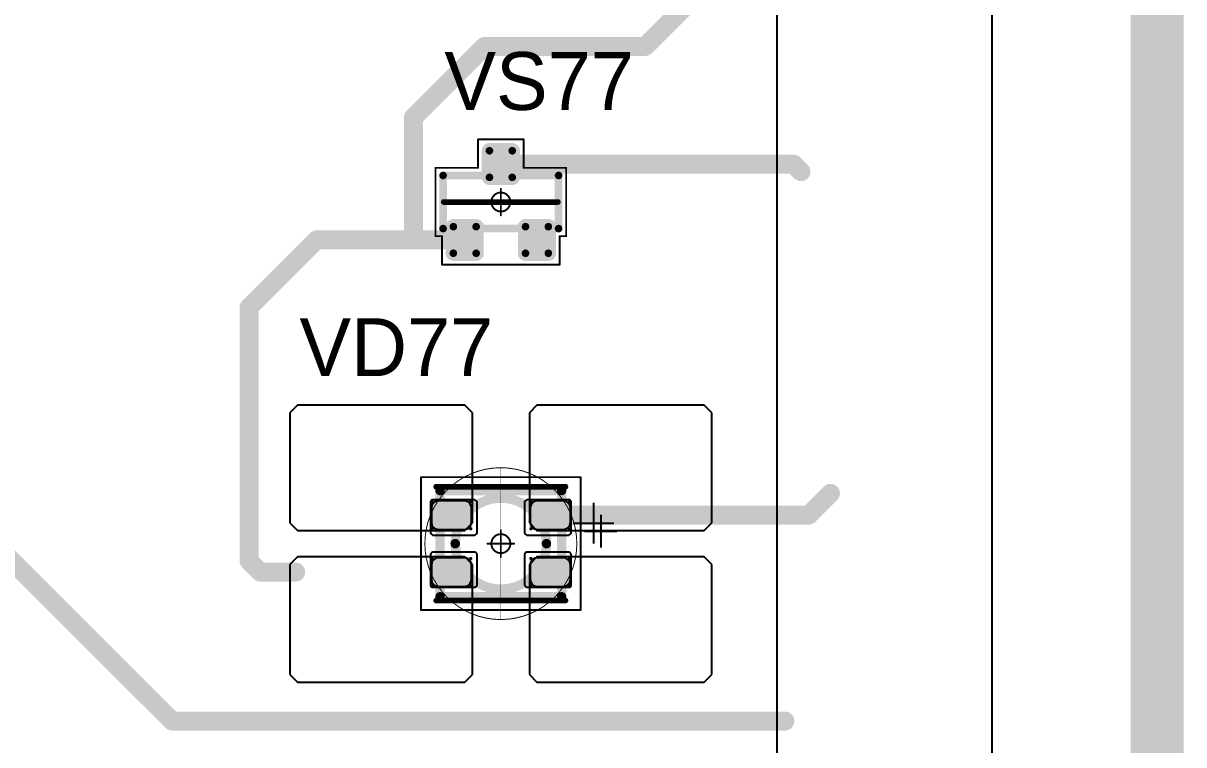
# Model space of a CAD drawing. Header units: millimetres. Extents: x 0 to 400, y 0 to 511.
# Drawn here: x 207.43 to 237.97, y 216.2 to 235.21 of the extents above; entities that cross this region are included whole.
import ezdxf

# ---------------------------------------------------------------- set-up
doc = ezdxf.new("R2010")
doc.units = ezdxf.units.MM
for name, color, linetype in [('Mechanical13', 56, 'Continuous'), ('Mechanical15', 56, 'Continuous'), ('Mechanical2', 216, 'Continuous'), ('TopLayer', 1, 'Continuous'), ('TopOverlay', 2, 'Continuous'), ('TopPaste', 8, 'Continuous'), ('TopSolder', 216, 'Continuous')]:
    doc.layers.add(name, color=color, linetype=linetype)

# ---------------------------------------------------------------- blocks, each defined once
blk = doc.blocks.new('SOT23_520')
at = {"layer": 'Mechanical13', "const_width": 0.2}
for points in [[(-0.7, 1.52), (0.7, 1.52)], [(-0.7, 1.52), (-0.7, -1.52)], [(0.7, 1.52), (0.7, -1.52)], [(-0.7, -1.52), (0.7, -1.52)]]:
    blk.add_lwpolyline(points, dxfattribs=at)
at = {"layer": 'Mechanical13', "const_width": 0.1}
for points in [[(-0.75, 1.52, 1), (-0.65, 1.52, 1)], [(-0.75, 1.52, 1), (-0.65, 1.52, 1)], [(0.65, 1.52, 1), (0.75, 1.52, 1)], [(0.65, 1.52, 1), (0.75, 1.52, 1)], [(-0.75, -1.52, 1), (-0.65, -1.52, 1)], [(-0.75, -1.52, 1), (-0.65, -1.52, 1)], [(0.65, -1.52, 1), (0.75, -1.52, 1)], [(0.65, -1.52, 1), (0.75, -1.52, 1)]]:
    blk.add_lwpolyline(points, format="xyb", close=True, dxfattribs=at)
at = {"layer": 'Mechanical15', "const_width": 0.05}
for points in [[(-1.65, 1.55), (-1.65, -1.55)], [(-1.65, 1.55), (-0.9, 1.55)], [(-0.9, 1.72), (-0.9, 1.55)], [(-0.9, 1.72), (0.9, 1.72)], [(0.9, 1.72), (0.9, 0.6)], [(0.9, 0.6), (1.65, 0.6)], [(1.65, 0.6), (1.65, -0.6)], [(0, 0.35), (0, -0.35)], [(-0.35, 0), (0.35, 0)], [(0.9, -0.6), (1.65, -0.6)], [(0.9, -0.6), (0.9, -1.72)], [(-1.65, -1.55), (-0.9, -1.55)], [(-0.9, -1.55), (-0.9, -1.72)], [(-0.9, -1.72), (0.9, -1.72)]]:
    blk.add_lwpolyline(points, dxfattribs=at)
at = {"layer": 'Mechanical15'}
for points, const_width in [([(-1.662, 1.55, 1), (-1.637, 1.55, 1)], 0.025), ([(-1.662, 1.55, 1), (-1.637, 1.55, 1)], 0.025), ([(-0.913, 1.72, 1), (-0.888, 1.72, 1)], 0.025), ([(-0.913, 1.72, 1), (-0.888, 1.72, 1)], 0.025), ([(-0.913, 1.55, 1), (-0.888, 1.55, 1)], 0.025), ([(-0.913, 1.55, 1), (-0.888, 1.55, 1)], 0.025), ([(0.888, 1.72, 1), (0.913, 1.72, 1)], 0.025), ([(0.888, 1.72, 1), (0.913, 1.72, 1)], 0.025), ([(0.888, 0.6, 1), (0.913, 0.6, 1)], 0.025), ([(0.888, 0.6, 1), (0.913, 0.6, 1)], 0.025), ([(1.637, 0.6, 1), (1.662, 0.6, 1)], 0.025), ([(1.637, 0.6, 1), (1.662, 0.6, 1)], 0.025), ([(-0.012, 0.35, 1), (0.012, 0.35, 1)], 0.025), ([(-0.362, 0, 1), (-0.337, 0, 1)], 0.025), ([(0.25, 0, 1), (-0.25, 0, 1)], 0.05), ([(-0.262, 0, 1), (-0.238, 0, 1)], 0.025), ([(0.238, 0, 1), (0.262, 0, 1)], 0.025), ([(0.337, 0, 1), (0.362, 0, 1)], 0.025), ([(-0.012, -0.35, 1), (0.012, -0.35, 1)], 0.025), ([(0.888, -0.6, 1), (0.913, -0.6, 1)], 0.025), ([(0.888, -0.6, 1), (0.913, -0.6, 1)], 0.025), ([(1.637, -0.6, 1), (1.662, -0.6, 1)], 0.025), ([(1.637, -0.6, 1), (1.662, -0.6, 1)], 0.025), ([(-1.662, -1.55, 1), (-1.637, -1.55, 1)], 0.025), ([(-1.662, -1.55, 1), (-1.637, -1.55, 1)], 0.025), ([(-0.913, -1.55, 1), (-0.888, -1.55, 1)], 0.025), ([(-0.913, -1.55, 1), (-0.888, -1.55, 1)], 0.025), ([(-0.913, -1.72, 1), (-0.888, -1.72, 1)], 0.025), ([(-0.913, -1.72, 1), (-0.888, -1.72, 1)], 0.025), ([(0.888, -1.72, 1), (0.913, -1.72, 1)], 0.025), ([(0.888, -1.72, 1), (0.913, -1.72, 1)], 0.025)]:
    blk.add_lwpolyline(points, format="xyb", close=True, dxfattribs=dict(at, const_width=const_width))
at = {"layer": 'TopLayer', "const_width": 0.1}
for points in [[(-1.4, 1.25, 1), (-1.3, 1.25, 1)], [(-0.7, 1.25, 1), (-0.6, 1.25, 1)], [(-1.4, 0.65, 1), (-1.3, 0.65, 1)], [(-0.7, 0.65, 1), (-0.6, 0.65, 1)], [(0.6, 0.3, 1), (0.7, 0.3, 1)], [(1.3, 0.3, 1), (1.4, 0.3, 1)], [(0.6, -0.3, 1), (0.7, -0.3, 1)], [(1.3, -0.3, 1), (1.4, -0.3, 1)], [(-1.4, -0.65, 1), (-1.3, -0.65, 1)], [(-0.7, -0.65, 1), (-0.6, -0.65, 1)], [(-1.4, -1.25, 1), (-1.3, -1.25, 1)], [(-0.7, -1.25, 1), (-0.6, -1.25, 1)]]:
    blk.add_lwpolyline(points, format="xyb", close=True, dxfattribs=at)
at = {"layer": 'TopLayer'}
for points in [[(-1.45, 1.25), (-1.45, 0.65), (-0.55, 1.25), (-0.55, 0.65)], [(-1.35, 1.35), (-1.35, 0.55), (-0.65, 1.35), (-0.65, 0.55)], [(0.65, 0.4), (0.65, -0.4), (1.35, 0.4), (1.35, -0.4)], [(0.55, 0.3), (0.55, -0.3), (1.45, 0.3), (1.45, -0.3)], [(-1.35, -0.55), (-1.35, -1.35), (-0.65, -0.55), (-0.65, -1.35)], [(-1.45, -0.65), (-1.45, -1.25), (-0.55, -0.65), (-0.55, -1.25)]]:
    blk.add_solid(points, dxfattribs=at)
at = {"layer": 'TopOverlay', "const_width": 0.15}
blk.add_lwpolyline([(0, 1.5), (0, -1.5)], dxfattribs=at)
at = {"layer": 'TopOverlay', "const_width": 0.075}
for points in [[(-0.038, 1.5, 1), (0.038, 1.5, 1)], [(-0.038, -1.5, 1), (0.038, -1.5, 1)]]:
    blk.add_lwpolyline(points, format="xyb", close=True, dxfattribs=at)
at = {"layer": 'TopPaste', "const_width": 0.075}
for points in [[(-1.387, 1.25, 1), (-1.313, 1.25, 1)], [(-0.687, 1.25, 1), (-0.613, 1.25, 1)], [(-1.387, 0.65, 1), (-1.313, 0.65, 1)], [(-0.687, 0.65, 1), (-0.613, 0.65, 1)], [(0.613, 0.3, 1), (0.687, 0.3, 1)], [(1.313, 0.3, 1), (1.387, 0.3, 1)], [(0.613, -0.3, 1), (0.687, -0.3, 1)], [(1.313, -0.3, 1), (1.387, -0.3, 1)], [(-1.387, -0.65, 1), (-1.313, -0.65, 1)], [(-0.687, -0.65, 1), (-0.613, -0.65, 1)], [(-1.387, -1.25, 1), (-1.313, -1.25, 1)], [(-0.687, -1.25, 1), (-0.613, -1.25, 1)]]:
    blk.add_lwpolyline(points, format="xyb", close=True, dxfattribs=at)
at = {"layer": 'TopPaste'}
for points in [[(-1.425, 1.25), (-1.425, 0.65), (-0.575, 1.25), (-0.575, 0.65)], [(-1.35, 1.325), (-1.35, 0.575), (-0.65, 1.325), (-0.65, 0.575)], [(0.65, 0.375), (0.65, -0.375), (1.35, 0.375), (1.35, -0.375)], [(0.575, 0.3), (0.575, -0.3), (1.425, 0.3), (1.425, -0.3)], [(-1.35, -0.575), (-1.35, -1.325), (-0.65, -0.575), (-0.65, -1.325)], [(-1.425, -0.65), (-1.425, -1.25), (-0.575, -0.65), (-0.575, -1.25)]]:
    blk.add_solid(points, dxfattribs=at)
at = {"layer": 'TopSolder', "const_width": 0.202}
for points in [[(-1.451, 1.25, 1), (-1.249, 1.25, 1)], [(-0.751, 1.25, 1), (-0.549, 1.25, 1)], [(-1.451, 0.65, 1), (-1.249, 0.65, 1)], [(-0.751, 0.65, 1), (-0.549, 0.65, 1)], [(0.549, 0.3, 1), (0.751, 0.3, 1)], [(1.249, 0.3, 1), (1.451, 0.3, 1)], [(0.549, -0.3, 1), (0.751, -0.3, 1)], [(1.249, -0.3, 1), (1.451, -0.3, 1)], [(-1.451, -0.65, 1), (-1.249, -0.65, 1)], [(-0.751, -0.65, 1), (-0.549, -0.65, 1)], [(-1.451, -1.25, 1), (-1.249, -1.25, 1)], [(-0.751, -1.25, 1), (-0.549, -1.25, 1)]]:
    blk.add_lwpolyline(points, format="xyb", close=True, dxfattribs=at)
at = {"layer": 'TopSolder'}
for points in [[(-1.552, 1.25), (-1.552, 0.65), (-0.448, 1.25), (-0.448, 0.65)], [(-1.35, 1.452), (-1.35, 0.448), (-0.65, 1.452), (-0.65, 0.448)], [(0.65, 0.502), (0.65, -0.502), (1.35, 0.502), (1.35, -0.502)], [(0.448, 0.3), (0.448, -0.3), (1.552, 0.3), (1.552, -0.3)], [(-1.35, -0.448), (-1.35, -1.452), (-0.65, -0.448), (-0.65, -1.452)], [(-1.552, -0.65), (-1.552, -1.25), (-0.448, -0.65), (-0.448, -1.25)]]:
    blk.add_solid(points, dxfattribs=at)
blk = doc.blocks.new('E65F_724')
at = {"layer": 'Mechanical13'}
for p, q in [((2.441, 1.071), (2.441, 0)), ((1.905, 0.536), (2.976, 0.536))]:
    blk.add_line(p, q, dxfattribs=at)
at = {"layer": 'Mechanical13', "const_width": 0.25}
for points in [[(-1.6, -1.4), (-1.6, 1.4)], [(-1.6, 1.4), (1.6, 1.4)], [(1.6, -1.4), (1.6, 1.4)], [(-1.6, -1.4), (1.6, -1.4)]]:
    blk.add_lwpolyline(points, dxfattribs=at)
at = {"layer": 'Mechanical13'}
for points, const_width in [([(-1.663, 1.4, 1), (-1.538, 1.4, 1)], 0.125), ([(-1.663, 1.4, 1), (-1.538, 1.4, 1)], 0.125), ([(1.2, 0, 1), (-1.2, 0, 1)], 0.25), ([(1.537, 1.4, 1), (1.662, 1.4, 1)], 0.125), ([(1.537, 1.4, 1), (1.662, 1.4, 1)], 0.125), ([(-1.263, 0, 1), (-1.138, 0, 1)], 0.125), ([(1.137, 0, 1), (1.262, 0, 1)], 0.125), ([(-1.663, -1.4, 1), (-1.538, -1.4, 1)], 0.125), ([(-1.663, -1.4, 1), (-1.538, -1.4, 1)], 0.125), ([(1.537, -1.4, 1), (1.662, -1.4, 1)], 0.125), ([(1.537, -1.4, 1), (1.662, -1.4, 1)], 0.125)]:
    blk.add_lwpolyline(points, format="xyb", close=True, dxfattribs=dict(at, const_width=const_width))
at = {"layer": 'Mechanical15', "const_width": 0.05}
for points in [[(-2.1, 1.75), (2.1, 1.75)], [(-2.1, -1.75), (-2.1, 1.75)], [(2.1, -1.75), (2.1, 1.75)], [(0, -0.35), (0, 0.35)], [(0, -0.35), (0, 0.35)], [(-0.35, 0), (0.35, 0)], [(-0.35, 0), (0.35, 0)], [(-2.1, -1.75), (2.1, -1.75)]]:
    blk.add_lwpolyline(points, dxfattribs=at)
at = {"layer": 'Mechanical15'}
for points, const_width in [([(-2.113, 1.75, 1), (-2.088, 1.75, 1)], 0.025), ([(-2.113, 1.75, 1), (-2.088, 1.75, 1)], 0.025), ([(2.087, 1.75, 1), (2.112, 1.75, 1)], 0.025), ([(2.087, 1.75, 1), (2.112, 1.75, 1)], 0.025), ([(-0.013, 0.35, 1), (0.012, 0.35, 1)], 0.025), ([(-0.013, 0.35, 1), (0.012, 0.35, 1)], 0.025), ([(-0.363, 0, 1), (-0.338, 0, 1)], 0.025), ([(-0.363, 0, 1), (-0.338, 0, 1)], 0.025), ([(0.25, 0, 1), (-0.25, 0, 1)], 0.05), ([(0.25, 0, 1), (-0.25, 0, 1)], 0.05), ([(-0.263, 0, 1), (-0.238, 0, 1)], 0.025), ([(-0.263, 0, 1), (-0.238, 0, 1)], 0.025), ([(0.237, 0, 1), (0.262, 0, 1)], 0.025), ([(0.237, 0, 1), (0.262, 0, 1)], 0.025), ([(0.337, 0, 1), (0.362, 0, 1)], 0.025), ([(0.337, 0, 1), (0.362, 0, 1)], 0.025), ([(-0.013, -0.35, 1), (0.012, -0.35, 1)], 0.025), ([(-0.013, -0.35, 1), (0.012, -0.35, 1)], 0.025), ([(-2.113, -1.75, 1), (-2.088, -1.75, 1)], 0.025), ([(-2.113, -1.75, 1), (-2.088, -1.75, 1)], 0.025), ([(2.087, -1.75, 1), (2.112, -1.75, 1)], 0.025), ([(2.087, -1.75, 1), (2.112, -1.75, 1)], 0.025)]:
    blk.add_lwpolyline(points, format="xyb", close=True, dxfattribs=dict(at, const_width=const_width))
at = {"layer": 'TopLayer'}
for p, q in [((-5.35, 3.65), (-5.55, 3.45)), ((-5.55, 3.45), (-5.55, 3.45)), ((-5.55, 3.45), (-5.55, 0.55)), ((-0.95, 3.65), (-5.35, 3.65)), ((-5.35, 3.65), (-5.35, 3.65)), ((-0.75, 3.45), (-0.95, 3.65)), ((-0.75, 0.55), (-0.75, 3.45)), ((0.95, 3.65), (0.75, 3.45)), ((0.75, 3.45), (0.75, 3.45)), ((0.75, 3.45), (0.75, 0.55)), ((5.35, 3.65), (0.95, 3.65)), ((0.95, 3.65), (0.95, 3.65)), ((5.55, 3.45), (5.35, 3.65)), ((5.55, 0.55), (5.55, 3.45)), ((-5.55, 0.55), (-5.35, 0.35)), ((-5.35, 0.35), (-0.95, 0.35)), ((-0.95, 0.35), (-0.75, 0.55)), ((0.75, 0.55), (0.95, 0.35)), ((0.95, 0.35), (5.35, 0.35)), ((5.35, 0.35), (5.55, 0.55)), ((-5.35, -0.35), (-5.55, -0.55)), ((-5.55, -0.55), (-5.55, -0.55)), ((-5.55, -0.55), (-5.55, -3.45)), ((-0.95, -0.35), (-5.35, -0.35)), ((-5.35, -0.35), (-5.35, -0.35)), ((-0.75, -0.55), (-0.95, -0.35)), ((-0.75, -3.45), (-0.75, -0.55)), ((0.95, -0.35), (0.75, -0.55)), ((0.75, -0.55), (0.75, -0.55)), ((0.75, -0.55), (0.75, -3.45)), ((5.35, -0.35), (0.95, -0.35)), ((0.95, -0.35), (0.95, -0.35)), ((5.55, -0.55), (5.35, -0.35)), ((5.55, -3.45), (5.55, -0.55)), ((-5.55, -3.45), (-5.35, -3.65)), ((-5.35, -3.65), (-0.95, -3.65)), ((-0.95, -3.65), (-0.75, -3.45)), ((0.75, -3.45), (0.95, -3.65)), ((0.95, -3.65), (5.35, -3.65)), ((5.35, -3.65), (5.55, -3.45))]:
    blk.add_line(p, q, dxfattribs=at)
at = {"layer": 'TopLayer', "const_width": 0.04}
for points in [[(-1.83, 1.11, 1), (-1.79, 1.11, 1)], [(-0.81, 1.11, 1), (-0.77, 1.11, 1)], [(0.77, 1.11, 1), (0.81, 1.11, 1)], [(1.79, 1.11, 1), (1.83, 1.11, 1)], [(-1.83, 0.39, 1), (-1.79, 0.39, 1)], [(-0.81, 0.39, 1), (-0.77, 0.39, 1)], [(0.77, 0.39, 1), (0.81, 0.39, 1)], [(1.79, 0.39, 1), (1.83, 0.39, 1)], [(-1.83, -0.39, 1), (-1.79, -0.39, 1)], [(-0.81, -0.39, 1), (-0.77, -0.39, 1)], [(0.77, -0.39, 1), (0.81, -0.39, 1)], [(1.79, -0.39, 1), (1.83, -0.39, 1)], [(-1.83, -1.11, 1), (-1.79, -1.11, 1)], [(-0.81, -1.11, 1), (-0.77, -1.11, 1)], [(0.77, -1.11, 1), (0.81, -1.11, 1)], [(1.79, -1.11, 1), (1.83, -1.11, 1)]]:
    blk.add_lwpolyline(points, format="xyb", close=True, dxfattribs=at)
at = {"layer": 'TopLayer'}
for points in [[(-1.85, 1.11), (-1.85, 0.39), (-0.75, 1.11), (-0.75, 0.39)], [(-1.81, 1.15), (-1.81, 0.35), (-0.79, 1.15), (-0.79, 0.35)], [(0.75, 1.11), (0.75, 0.39), (1.85, 1.11), (1.85, 0.39)], [(0.79, 1.15), (0.79, 0.35), (1.81, 1.15), (1.81, 0.35)], [(-1.85, -0.39), (-1.85, -1.11), (-0.75, -0.39), (-0.75, -1.11)], [(-1.81, -0.35), (-1.81, -1.15), (-0.79, -0.35), (-0.79, -1.15)], [(0.75, -0.39), (0.75, -1.11), (1.85, -0.39), (1.85, -1.11)], [(0.79, -0.35), (0.79, -1.15), (1.81, -0.35), (1.81, -1.15)]]:
    blk.add_solid(points, dxfattribs=at)
at = {"layer": 'TopOverlay'}
for p, q in [((2.628, 0.757), (2.628, -0.1)), ((2.2, 0.328), (3.057, 0.328))]:
    blk.add_line(p, q, dxfattribs=at)
at = {"layer": 'TopOverlay', "const_width": 0.15}
for points in [[(-1.7, 1.5), (1.7, 1.5)], [(-1.7, -1.5), (1.7, -1.5)]]:
    blk.add_lwpolyline(points, dxfattribs=at)
at = {"layer": 'TopOverlay', "const_width": 0.075}
for points in [[(-1.738, 1.5, 1), (-1.663, 1.5, 1)], [(1.662, 1.5, 1), (1.737, 1.5, 1)], [(-1.738, -1.5, 1), (-1.663, -1.5, 1)], [(1.662, -1.5, 1), (1.737, -1.5, 1)]]:
    blk.add_lwpolyline(points, format="xyb", close=True, dxfattribs=at)
at = {"layer": 'TopPaste'}
for p, q in [((-1.814, 1.011), (-1.829, 0.938)), ((-1.829, 0.938), (-1.829, 0.563)), ((-1.773, 1.073), (-1.814, 1.011)), ((-1.711, 1.114), (-1.773, 1.073)), ((-1.638, 1.129), (-1.711, 1.114)), ((-0.963, 1.129), (-1.638, 1.129)), ((-0.889, 1.114), (-0.963, 1.129)), ((-0.827, 1.073), (-0.889, 1.114)), ((-0.786, 1.011), (-0.827, 1.073)), ((-0.771, 0.938), (-0.786, 1.011)), ((-0.771, 0.563), (-0.771, 0.938)), ((0.786, 1.011), (0.771, 0.938)), ((0.771, 0.938), (0.771, 0.563)), ((0.827, 1.073), (0.786, 1.011)), ((0.889, 1.114), (0.827, 1.073)), ((0.962, 1.129), (0.889, 1.114)), ((1.637, 1.129), (0.962, 1.129)), ((1.711, 1.114), (1.637, 1.129)), ((1.773, 1.073), (1.711, 1.114)), ((1.814, 1.011), (1.773, 1.073)), ((1.829, 0.938), (1.814, 1.011)), ((1.829, 0.563), (1.829, 0.938)), ((-1.829, 0.563), (-1.814, 0.489)), ((-1.814, 0.489), (-1.773, 0.427)), ((-1.773, 0.427), (-1.711, 0.386)), ((-1.711, 0.386), (-1.638, 0.371)), ((-1.638, 0.371), (-0.963, 0.371)), ((-0.963, 0.371), (-0.889, 0.386)), ((-0.889, 0.386), (-0.827, 0.427)), ((-0.827, 0.427), (-0.786, 0.489)), ((-0.786, 0.489), (-0.771, 0.563)), ((0.771, 0.563), (0.786, 0.489)), ((0.786, 0.489), (0.827, 0.427)), ((0.827, 0.427), (0.889, 0.386)), ((0.889, 0.386), (0.962, 0.371)), ((0.962, 0.371), (1.637, 0.371)), ((1.637, 0.371), (1.711, 0.386)), ((1.711, 0.386), (1.773, 0.427)), ((1.773, 0.427), (1.814, 0.489)), ((1.814, 0.489), (1.829, 0.563)), ((-1.814, -0.489), (-1.829, -0.563)), ((-1.829, -0.563), (-1.829, -0.938)), ((-1.773, -0.427), (-1.814, -0.489)), ((-1.711, -0.386), (-1.773, -0.427)), ((-1.638, -0.371), (-1.711, -0.386)), ((-0.963, -0.371), (-1.638, -0.371)), ((-0.889, -0.386), (-0.963, -0.371)), ((-0.827, -0.427), (-0.889, -0.386)), ((-0.786, -0.489), (-0.827, -0.427)), ((-0.771, -0.563), (-0.786, -0.489)), ((-0.771, -0.938), (-0.771, -0.563)), ((0.786, -0.489), (0.771, -0.563)), ((0.771, -0.563), (0.771, -0.938)), ((0.827, -0.427), (0.786, -0.489)), ((0.889, -0.386), (0.827, -0.427)), ((0.962, -0.371), (0.889, -0.386)), ((1.637, -0.371), (0.962, -0.371)), ((1.711, -0.386), (1.637, -0.371)), ((1.773, -0.427), (1.711, -0.386)), ((1.814, -0.489), (1.773, -0.427)), ((1.829, -0.563), (1.814, -0.489)), ((1.829, -0.938), (1.829, -0.563)), ((-1.829, -0.938), (-1.814, -1.011)), ((-1.814, -1.011), (-1.773, -1.073)), ((-1.773, -1.073), (-1.711, -1.114)), ((-1.711, -1.114), (-1.638, -1.129)), ((-1.638, -1.129), (-0.963, -1.129)), ((-0.963, -1.129), (-0.889, -1.114)), ((-0.889, -1.114), (-0.827, -1.073)), ((-0.827, -1.073), (-0.786, -1.011)), ((-0.786, -1.011), (-0.771, -0.938)), ((0.771, -0.938), (0.786, -1.011)), ((0.786, -1.011), (0.827, -1.073)), ((0.827, -1.073), (0.889, -1.114)), ((0.889, -1.114), (0.962, -1.129)), ((0.962, -1.129), (1.637, -1.129)), ((1.637, -1.129), (1.711, -1.114)), ((1.711, -1.114), (1.773, -1.073)), ((1.773, -1.073), (1.814, -1.011)), ((1.814, -1.011), (1.829, -0.938))]:
    blk.add_line(p, q, dxfattribs=at)
at = {"layer": 'TopSolder'}
for p, q in [((-1.842, 1.129), (-1.85, 1.111)), ((-1.85, 1.111), (-1.85, 1.101)), ((-1.85, 1.101), (-1.85, 1.101)), ((-1.85, 1.101), (-1.85, 0.301)), ((-1.828, 1.143), (-1.842, 1.129)), ((-1.81, 1.151), (-1.828, 1.143)), ((-1.8, 1.151), (-1.81, 1.151)), ((-0.7, 1.151), (-1.8, 1.151)), ((-0.685, 1.151), (-0.7, 1.151)), ((-0.7, 1.151), (-0.7, 1.151)), ((-0.658, 1.139), (-0.685, 1.151)), ((-0.636, 1.118), (-0.658, 1.139)), ((-0.625, 1.09), (-0.636, 1.118)), ((-0.625, 1.076), (-0.625, 1.09)), ((-0.625, 0.301), (-0.625, 1.076)), ((0.636, 1.118), (0.625, 1.09)), ((0.625, 1.09), (0.625, 1.076)), ((0.625, 1.076), (0.625, 1.076)), ((0.625, 1.076), (0.625, 0.301)), ((0.657, 1.139), (0.636, 1.118)), ((0.685, 1.151), (0.657, 1.139)), ((0.7, 1.151), (0.685, 1.151)), ((1.8, 1.151), (0.7, 1.151)), ((1.81, 1.151), (1.8, 1.151)), ((1.8, 1.151), (1.8, 1.151)), ((1.828, 1.143), (1.81, 1.151)), ((1.842, 1.129), (1.828, 1.143)), ((1.85, 1.111), (1.842, 1.129)), ((1.85, 1.101), (1.85, 1.111)), ((1.85, 0.301), (1.85, 1.101)), ((-1.85, 0.301), (-1.85, 0.286)), ((-1.85, 0.286), (-1.839, 0.258)), ((-1.839, 0.258), (-1.818, 0.237)), ((-1.818, 0.237), (-1.79, 0.226)), ((-1.79, 0.226), (-1.775, 0.226)), ((-1.775, 0.226), (-1.775, 0.226)), ((-1.775, 0.226), (-0.7, 0.226)), ((-0.7, 0.226), (-0.685, 0.226)), ((-0.685, 0.226), (-0.658, 0.237)), ((-0.658, 0.237), (-0.636, 0.258)), ((-0.636, 0.258), (-0.625, 0.286)), ((-0.625, 0.286), (-0.625, 0.301)), ((-0.625, 0.301), (-0.625, 0.301)), ((0.625, 0.301), (0.625, 0.286)), ((0.625, 0.286), (0.636, 0.258)), ((0.636, 0.258), (0.657, 0.237)), ((0.657, 0.237), (0.685, 0.226)), ((0.685, 0.226), (0.7, 0.226)), ((0.7, 0.226), (0.7, 0.226)), ((0.7, 0.226), (1.775, 0.226)), ((1.775, 0.226), (1.79, 0.226)), ((1.79, 0.226), (1.817, 0.237)), ((1.817, 0.237), (1.839, 0.258)), ((1.839, 0.258), (1.85, 0.286)), ((1.85, 0.286), (1.85, 0.301)), ((1.85, 0.301), (1.85, 0.301)), ((-1.839, -0.257), (-1.85, -0.285)), ((-1.85, -0.285), (-1.85, -0.299)), ((-1.85, -0.299), (-1.85, -0.299)), ((-1.85, -0.299), (-1.85, -1.099)), ((-1.818, -0.236), (-1.839, -0.257)), ((-1.79, -0.224), (-1.818, -0.236)), ((-1.775, -0.224), (-1.79, -0.224)), ((-0.7, -0.224), (-1.775, -0.224)), ((-0.685, -0.224), (-0.7, -0.224)), ((-0.7, -0.224), (-0.7, -0.224)), ((-0.658, -0.236), (-0.685, -0.224)), ((-0.636, -0.257), (-0.658, -0.236)), ((-0.625, -0.285), (-0.636, -0.257)), ((-0.625, -0.299), (-0.625, -0.285)), ((-0.625, -1.074), (-0.625, -0.299)), ((0.636, -0.257), (0.625, -0.285)), ((0.625, -0.285), (0.625, -0.299)), ((0.625, -0.299), (0.625, -0.299)), ((0.625, -0.299), (0.625, -1.074)), ((0.657, -0.236), (0.636, -0.257)), ((0.685, -0.224), (0.657, -0.236)), ((0.7, -0.224), (0.685, -0.224)), ((1.775, -0.224), (0.7, -0.224)), ((1.79, -0.224), (1.775, -0.224)), ((1.775, -0.224), (1.775, -0.224)), ((1.817, -0.236), (1.79, -0.224)), ((1.839, -0.257), (1.817, -0.236)), ((1.85, -0.285), (1.839, -0.257)), ((1.85, -0.299), (1.85, -0.285)), ((1.85, -1.099), (1.85, -0.299)), ((-1.85, -1.099), (-1.85, -1.109)), ((-1.85, -1.109), (-1.842, -1.128)), ((-1.842, -1.128), (-1.828, -1.142)), ((-1.828, -1.142), (-1.81, -1.149)), ((-1.81, -1.149), (-1.8, -1.149)), ((-1.8, -1.149), (-0.7, -1.149)), ((-1.8, -1.149), (-1.8, -1.149)), ((-0.7, -1.149), (-0.685, -1.149)), ((-0.685, -1.149), (-0.658, -1.138)), ((-0.658, -1.138), (-0.636, -1.117)), ((-0.636, -1.117), (-0.625, -1.089)), ((-0.625, -1.089), (-0.625, -1.074)), ((-0.625, -1.074), (-0.625, -1.074)), ((0.625, -1.074), (0.625, -1.089)), ((0.625, -1.089), (0.636, -1.117)), ((0.636, -1.117), (0.657, -1.138)), ((0.657, -1.138), (0.685, -1.149)), ((0.685, -1.149), (0.7, -1.149)), ((0.7, -1.149), (1.8, -1.149)), ((0.7, -1.149), (0.7, -1.149)), ((1.8, -1.149), (1.81, -1.149)), ((1.81, -1.149), (1.828, -1.142)), ((1.828, -1.142), (1.842, -1.128)), ((1.842, -1.128), (1.85, -1.109)), ((1.85, -1.109), (1.85, -1.099)), ((1.85, -1.099), (1.85, -1.099))]:
    blk.add_line(p, q, dxfattribs=at)

msp = doc.modelspace()

# ---------------------------------------------------------------- linework, layer by layer
at = {"layer": 'Mechanical2'}
for points, const_width in [([(222, 221.5, 1), (218, 221.5, 1)], 0.0254), ([(220, 223.5, 1), (220, 223.5, 1)], 0.0005), ([(217.994, 221.5, 1), (218.006, 221.5, 1)], 0.0127), ([(218, 221.5, 1), (218, 221.5, 1)], 0.0005), ([(221.994, 221.5, 1), (222.006, 221.5, 1)], 0.0127), ([(222, 221.5, 1), (222, 221.5, 1)], 0.0005), ([(220, 219.5, 1), (220, 219.5, 1)], 0.0005)]:
    msp.add_lwpolyline(points, format="xyb", close=True, dxfattribs=dict(at, const_width=const_width))
at = {"layer": 'Mechanical2', "const_width": 0.001}
for points in [[(220, 219.5), (220, 223.5)], [(218, 221.5), (222, 221.5)]]:
    msp.add_lwpolyline(points, dxfattribs=at)
at = {"layer": 'TopLayer'}
for p, q in [((227.275, 180.7), (227.275, 414)), ((232.925, 414), (232.925, 180.7))]:
    msp.add_line(p, q, dxfattribs=at)
for points, const_width in [([(237.275, 180.925), (237.275, 341.45)], 1.4), ([(223.8, 234.6), (226.425, 237.225)], 0.5), ([(217.7, 232.725), (219.575, 234.6)], 0.5), ([(219.575, 234.6), (223.8, 234.6)], 0.5), ([(217.7, 229.5), (217.7, 232.725)], 0.5), ([(220, 231.5), (227.7, 231.5)], 0.5), ([(227.7, 231.5), (227.9, 231.3)], 0.5), ([(213.375, 227.725), (215.15, 229.5)], 0.5), ([(215.15, 229.5), (219.05, 229.5)], 0.5), ([(213.375, 222.15), (213.375, 227.725)], 0.5), ([(228.1, 222.25), (228.675, 222.825)], 0.5), ([(205.9, 222.275), (211.35, 216.825)], 0.5), ([(213.375, 221.043), (213.375, 222.15)], 0.5), ([(221.3, 222.25), (228.1, 222.25)], 0.5), ([(213.375, 221.043), (213.668, 220.75)], 0.5), ([(213.668, 220.75), (214.6, 220.75)], 0.5), ([(211.35, 216.825), (227.475, 216.825)], 0.5)]:
    msp.add_lwpolyline(points, dxfattribs=dict(at, const_width=const_width))
at = {"layer": 'TopLayer', "const_width": 0.25}
for points in [[(219.45, 234.6, 1), (219.7, 234.6, 1)], [(219.45, 234.6, 1), (219.7, 234.6, 1)], [(223.675, 234.6, 1), (223.925, 234.6, 1)], [(223.675, 234.6, 1), (223.925, 234.6, 1)], [(217.575, 232.725, 1), (217.825, 232.725, 1)], [(217.575, 232.725, 1), (217.825, 232.725, 1)], [(219.875, 231.5, 1), (220.125, 231.5, 1)], [(227.575, 231.5, 1), (227.825, 231.5, 1)], [(227.575, 231.5, 1), (227.825, 231.5, 1)], [(227.775, 231.3, 1), (228.025, 231.3, 1)], [(215.025, 229.5, 1), (215.275, 229.5, 1)], [(215.025, 229.5, 1), (215.275, 229.5, 1)], [(217.575, 229.5, 1), (217.825, 229.5, 1)], [(218.925, 229.5, 1), (219.175, 229.5, 1)], [(213.25, 227.725, 1), (213.5, 227.725, 1)], [(213.25, 227.725, 1), (213.5, 227.725, 1)], [(228.55, 222.825, 1), (228.8, 222.825, 1)], [(213.25, 222.15, 1), (213.5, 222.15, 1)], [(213.25, 222.15, 1), (213.5, 222.15, 1)], [(221.175, 222.25, 1), (221.425, 222.25, 1)], [(227.975, 222.25, 1), (228.225, 222.25, 1)], [(227.975, 222.25, 1), (228.225, 222.25, 1)], [(213.25, 221.043, 1), (213.5, 221.043, 1)], [(213.25, 221.043, 1), (213.5, 221.043, 1)], [(213.543, 220.75, 1), (213.793, 220.75, 1)], [(213.543, 220.75, 1), (213.793, 220.75, 1)], [(214.475, 220.75, 1), (214.725, 220.75, 1)], [(211.225, 216.825, 1), (211.475, 216.825, 1)], [(211.225, 216.825, 1), (211.475, 216.825, 1)], [(227.35, 216.825, 1), (227.6, 216.825, 1)]]:
    msp.add_lwpolyline(points, format="xyb", close=True, dxfattribs=at)

# ---------------------------------------------------------------- block references
for name, p, rotation in [('SOT23_520', (220, 230.5), 90), ('E65F_724', (220, 221.5), 360)]:
    msp.add_blockref(name, p, dxfattribs=dict(rotation=rotation))

# ---------------------------------------------------------------- texts
at = {"layer": 'TopOverlay'}
for s, p in [('VS77', (218.514, 232.926)), ('VD77', (214.699, 225.915))]:
    msp.add_text(s, height=1.524, dxfattribs=at).set_placement(p)

doc.saveas('drawing.dxf')
